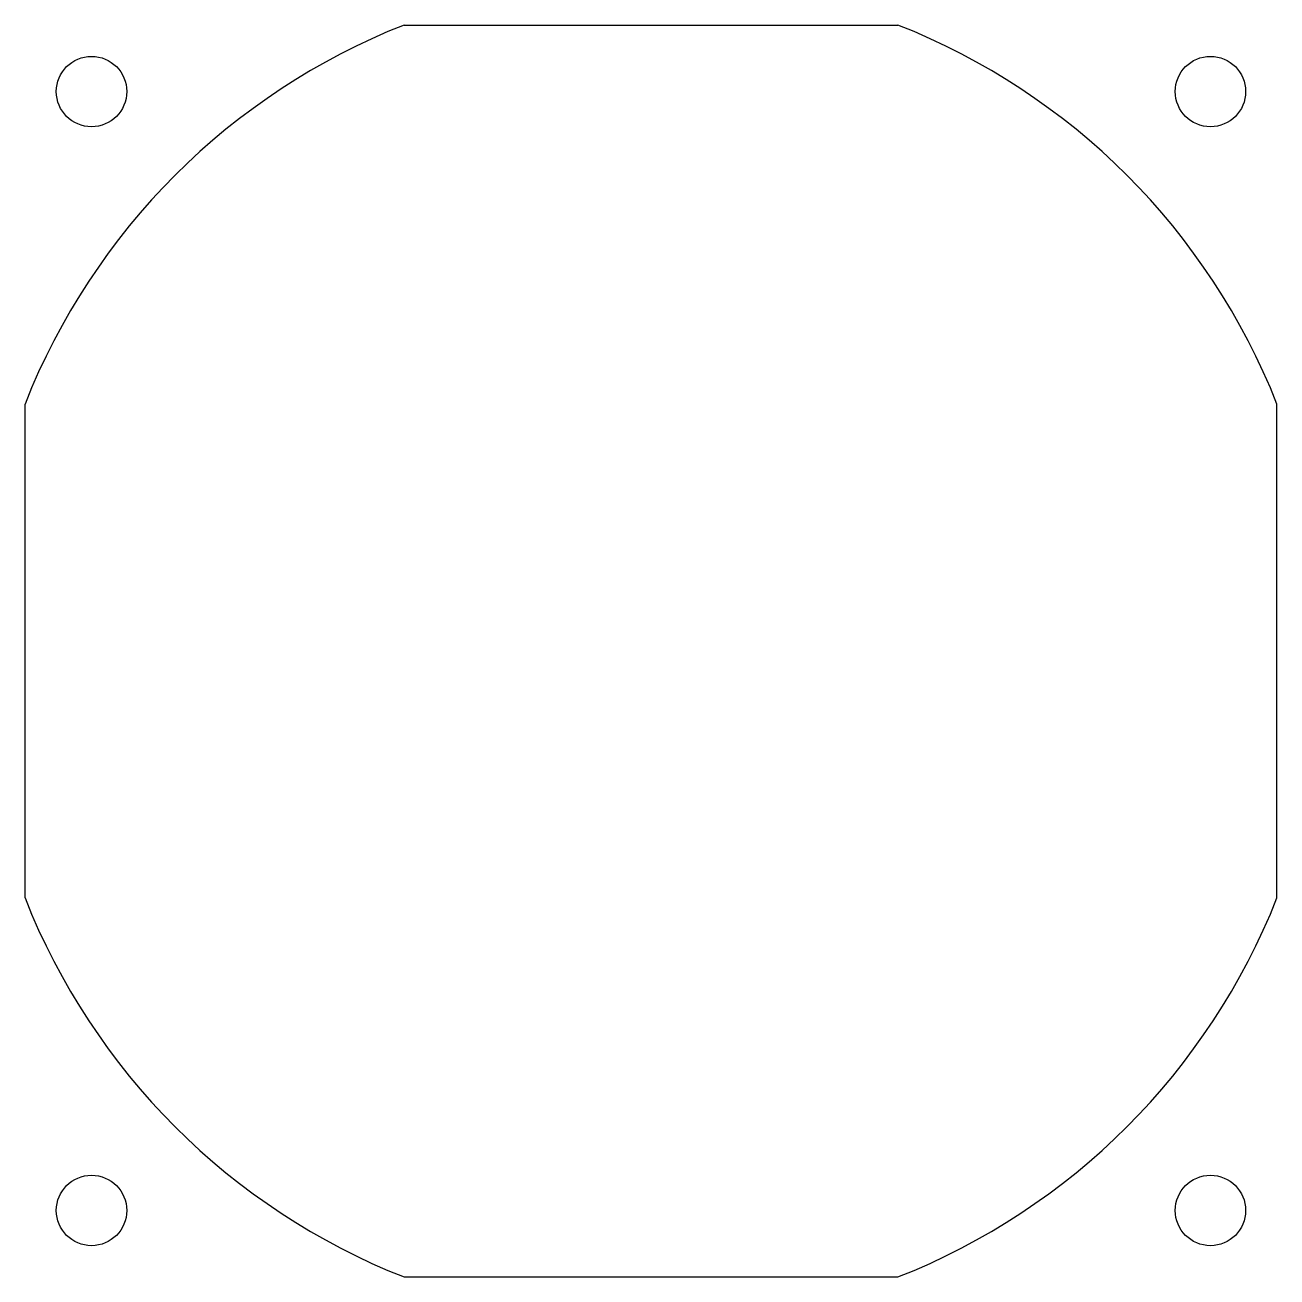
# Model space of a CAD drawing. Header units: inches. Extents: x -361 to 2602, y -61 to 1457.
# Drawn here: x -228.3 to -148.3, y 196.3 to 276.3 of the extents above; entities that cross this region are included whole.
import ezdxf

# ---------------------------------------------------------------- set-up
doc = ezdxf.new("R2010")
doc.units = ezdxf.units.IN
doc.header["$MEASUREMENT"] = 0

msp = doc.modelspace()

# ---------------------------------------------------------------- linework, layer by layer
for p, q in [((-204.042, 276.264), (-172.483, 276.264)), ((-228.263, 220.485), (-228.263, 252.044)), ((-148.263, 220.485), (-148.263, 252.044)), ((-204.042, 196.264), (-172.483, 196.264))]:
    msp.add_line(p, q)
for centre in [(-224.013, 272.014), (-152.513, 272.014), (-224.013, 200.514), (-152.513, 200.514)]:
    msp.add_circle(centre, 2.25)
for start, end in [(111.5289, 158.4711), (21.5289, 68.4711), (201.5289, 248.4711), (291.5289, 338.4711)]:
    msp.add_arc((-188.263, 236.264), 43, start, end)

doc.saveas('drawing.dxf')
